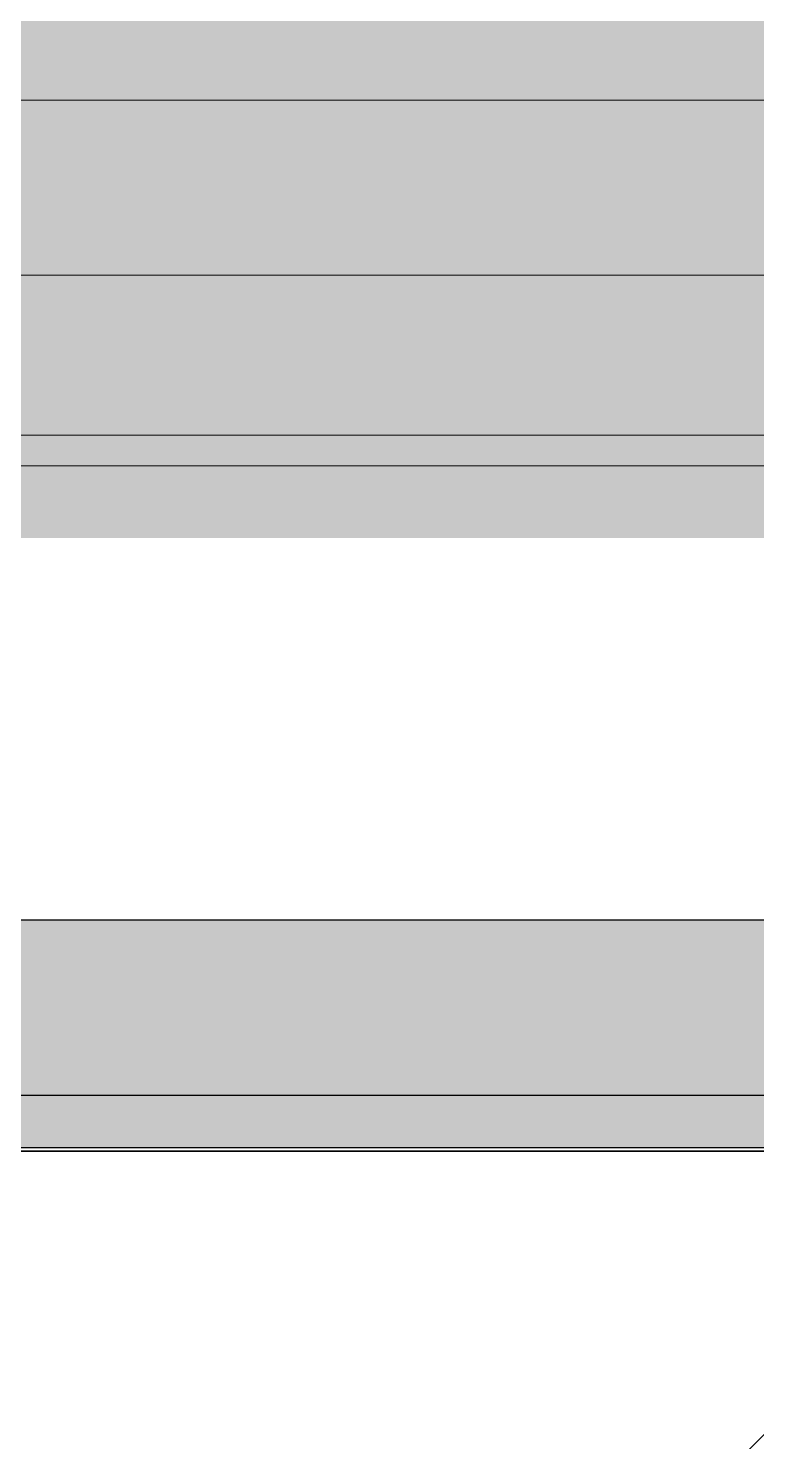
# Model space of a CAD drawing. Header units: millimetres. Extents: x 4739419 to 5837985, y 2291271 to 3446271.
# Drawn here: x 4963781 to 4964196, y 2413225 to 2414032 of the extents above; entities that cross this region are included whole.
import ezdxf

# ---------------------------------------------------------------- set-up
doc = ezdxf.new("R2010")
doc.units = ezdxf.units.MM
doc.layers.get('0').update_dxf_attribs({"color": 255})
for name, color, linetype in [('HEB-Angle joint', 1, 'Continuous'), ('HEB-Area(PC Topping)', 3, 'Continuous'), ('XR-평면도$0$A-ELEV-PATT', 9, 'Continuous')]:
    doc.layers.add(name, color=color, linetype=linetype)
for name, color, linetype, lineweight in [('XR-평면도$0$A-CNTL', 9, 'Continuous', 15), ('XR-평면도$0$A-ELEV-LIN2', 9, 'Continuous', 25), ('XR-평면도$0$A-ELEV-LIN3', 9, 'Continuous', 18)]:
    doc.layers.add(name, color=color, linetype=linetype, lineweight=lineweight)

# ---------------------------------------------------------------- blocks, each defined once
blk = doc.blocks.new('XR-평면도$0$중심선(210216)')
at = {"layer": 'XR-평면도$0$A-CNTL', "ltscale": 300}
blk.add_lwpolyline([(-10000, 77000), (186000, 77000)], dxfattribs=at)
blk = doc.blocks.new('XR-평면도$0$스크린+범퍼_기준층(도크레밸러)')
at = {"layer": 'XR-평면도$0$A-ELEV-PATT', "ltscale": 0.002}
h = blk.add_hatch(dxfattribs=at)
h.set_pattern_fill('AR-HBONE', color=256, scale=0.1, angle=450, style=0)
h.set_pattern_definition([(135, (-50954683.464, -21380461.164), (-14.3684097937, 2e-14), [30.48, -10.16]), (225, (-50954690.648, -21380453.98), (-14.3684097937, 2e-14), [30.48, -10.16])])
h.paths.add_polyline_path([(32, -6602), (2, -6602), (2, -10398), (32, -10398)])
h = blk.add_hatch(dxfattribs=at)
h.set_pattern_fill('AR-SAND', color=256, angle=450, style=0)
h.set_pattern_definition([(127.5, (-50954928.292, -21381394.81), (-48.941323733, -1.600031296), [0, -38.608, 0, -43.18, 0, -41.275]), (97.5, (-50954928.29, -21381394.81), (-71.68251006, 44.95232831), [0, -20.828, 0, -34.798, 0, -13.335]), (57.5, (-50954928.292, -21381426.05), (-0.143718468, 79.099237024), [0, -12.7, 0, -45.72, 0, -59.69]), (47.5, (-50954928.29, -21381426.05), (-22.292932326, 76.35564525), [0, -6.35, 0, -29.972, 0, -34.29])])
edge = h.paths.add_edge_path()
edge.add_line((123.67, -6602), (32, -6602))
edge.add_line((32, -6602), (32, -10398))
edge.add_line((32, -10398), (123.67, -10398))
edge.add_arc((123.67, -10389.67), 8.33, 270, 360)
edge.add_line((132, -10389.67), (132, -6610.33))
edge.add_arc((123.67, -6610.33), 8.33, 360, 450)
at = {"layer": 'XR-평면도$0$A-ELEV-LIN3'}
blk.add_line((0, -6600), (0, -10400), dxfattribs=at)
at = {"layer": 'XR-평면도$0$A-ELEV-LIN3', "linetype": 'Continuous'}
blk.add_lwpolyline([(408.75, -619.5), (408.75, -10380.5), (391.25, -10380.5), (391.25, -619.5)], dxfattribs=at)
at = {"layer": 'XR-평면도$0$A-ELEV-PATT'}
for p, q in [((32, -6602), (32, -10398)), ((132, -6610.33), (132, -10389.67))]:
    blk.add_line(p, q, dxfattribs=at)
at = {"layer": 'XR-평면도$0$A-ELEV-PATT', "ltscale": 0.002}
blk.add_lwpolyline([(52, -10398), (52, -10400), (0, -10400), (0, -6600), (52, -6600), (52, -6602), (2, -6602), (2, -10398)], close=True, dxfattribs=at)
at = {"layer": 'XR-평면도$0$A-ELEV-PATT'}
blk.add_lwpolyline([(32, -6602), (2, -6602), (2, -10398), (32, -10398)], dxfattribs=at)

msp = doc.modelspace()

# ---------------------------------------------------------------- hatches: boundary and pattern name
at = {"layer": 'HEB-Area(PC Topping)'}
h = msp.add_hatch(dxfattribs=at)
h.set_pattern_fill('ANSI31', color=256, scale=300)
h.set_pattern_definition([(45, (-110776.95, 0), (-673.51921, 673.51921), [])])
edge = h.paths.add_edge_path()
edge.add_line((4954111.8, 2413891.23), (4954111.8, 2396821.69))
edge.add_line((4954111.8, 2396821.69), (4998711.8, 2396821.69))
edge.add_line((4998711.8, 2396821.69), (4998711.8, 2413891.23))
edge.add_line((4998711.8, 2413891.23), (4960611.82, 2413891.23))
edge.add_line((4960611.82, 2413891.23), (4960611.82, 2410391.23))
edge.add_line((4960611.82, 2410391.23), (4958611.8, 2410391.23))
edge.add_line((4958611.8, 2410391.23), (4958611.8, 2413891.23))
edge.add_line((4958611.8, 2413891.23), (4954111.81, 2413891.23))

# ---------------------------------------------------------------- linework, layer by layer
at = {"layer": 'HEB-Angle joint', "const_width": 300}
msp.add_lwpolyline([(4954111.81, 2413891.23), (4954111.81, 2396821.69), (4998711.81, 2396821.69), (4998711.81, 2413891.23), (4960611.82, 2413891.23), (4960611.82, 2410391.23), (4958611.81, 2410391.23), (4958611.81, 2413891.23), (4954111.82, 2413891.23)], dxfattribs=at)
at = {"layer": 'HEB-Area(PC Topping)'}
msp.add_lwpolyline([(4877661.82, 2413391.23), (4903611.82, 2413391.23), (4903611.82, 2410391.23), (4905611.82, 2410391.23), (4905611.82, 2413391.23), (4921661.82, 2413391.23), (4921661.82, 2413891.23), (4931561.82, 2413891.23), (4931561.82, 2413391.23), (4958611.82, 2413391.23), (4958611.82, 2410391.23), (4960611.82, 2410391.23), (4960611.82, 2413391.23), (4987661.82, 2413391.23), (4987661.82, 2413891.23), (4998711.82, 2413891.23), (4998711.82, 2346691.23), (4993711.82, 2346691.23), (4993711.82, 2336391.23), (4993711.82, 2335791.23), (4870511.82, 2335791.23)], dxfattribs=at)
at = {"layer": 'XR-평면도$0$A-ELEV-LIN2'}
for p, q in [((4954661.81, 2413391.23), (4964561.81, 2413391.23)), ((4954661.82, 2413391.23), (4964561.82, 2413391.23)), ((4954661.82, 2413391.23), (4964561.82, 2413391.23))]:
    msp.add_line(p, q, dxfattribs=at)
at = {"layer": 'XR-평면도$0$A-ELEV-LIN3'}
for points in [[(5001611.81, 2425791.23), (5001611.81, 2427291.23), (5000011.81, 2427291.23), (5000011.81, 2426391.23), (4987761.81, 2426391.23), (4987761.81, 2426991.23), (4986461.81, 2426991.23), (4986461.81, 2425291.23), (4987561.81, 2425291.23), (4987561.81, 2413991.23), (4931661.81, 2413991.23), (4931661.81, 2425291.23), (4932761.81, 2425291.23), (4932761.81, 2426991.23), (4931461.81, 2426991.23), (4931461.81, 2426391.23), (4921761.81, 2426391.23), (4921761.81, 2426991.23), (4920461.81, 2426991.23), (4920461.81, 2425291.23), (4921561.81, 2425291.23), (4921561.81, 2413991.23), (4881111.81, 2413991.23)], [(5001611.82, 2425791.23), (5001611.82, 2427291.23), (5000011.82, 2427291.23), (5000011.82, 2426391.23), (4987761.82, 2426391.23), (4987761.82, 2426991.23), (4986461.82, 2426991.23), (4986461.82, 2425291.23), (4987561.82, 2425291.23), (4987561.82, 2413991.23), (4931661.82, 2413991.23), (4931661.82, 2425291.23), (4932761.82, 2425291.23), (4932761.82, 2426991.23), (4931461.82, 2426991.23), (4931461.82, 2426391.23), (4921761.82, 2426391.23), (4921761.82, 2426991.23), (4920461.82, 2426991.23), (4920461.82, 2425291.23), (4921561.82, 2425291.23), (4921561.82, 2413991.23), (4881111.82, 2413991.23)], [(5001611.82, 2425791.23), (5001611.82, 2427291.23), (5000011.82, 2427291.23), (5000011.82, 2426391.23), (4987761.82, 2426391.23), (4987761.82, 2426991.23), (4986461.82, 2426991.23), (4986461.82, 2425291.23), (4987561.82, 2425291.23), (4987561.82, 2413991.23), (4931661.82, 2413991.23), (4931661.82, 2425291.23), (4932761.82, 2425291.23), (4932761.82, 2426991.23), (4931461.82, 2426991.23), (4931461.82, 2426391.23), (4921761.82, 2426391.23), (4921761.82, 2426991.23), (4920461.82, 2426991.23), (4920461.82, 2425291.23), (4921561.82, 2425291.23), (4921561.82, 2413991.23), (4881111.82, 2413991.23)], [(5001511.81, 2425791.23), (5001511.81, 2427191.23), (5000111.81, 2427191.23), (5000111.81, 2426291.23), (4987661.81, 2426291.23), (4987661.81, 2426891.23), (4986561.81, 2426891.23), (4986561.81, 2425391.23), (4987661.81, 2425391.23), (4987661.81, 2413891.23), (4931561.81, 2413891.23), (4931561.81, 2425391.23), (4932661.81, 2425391.23), (4932661.81, 2426891.23), (4931561.81, 2426891.23), (4931561.81, 2426291.23), (4921661.81, 2426291.23)], [(5001511.82, 2425791.23), (5001511.82, 2427191.23), (5000111.82, 2427191.23), (5000111.82, 2426291.23), (4987661.82, 2426291.23), (4987661.82, 2426891.23), (4986561.82, 2426891.23), (4986561.82, 2425391.23), (4987661.82, 2425391.23), (4987661.82, 2413891.23), (4931561.82, 2413891.23), (4931561.82, 2425391.23), (4932661.82, 2425391.23), (4932661.82, 2426891.23), (4931561.82, 2426891.23), (4931561.82, 2426291.23), (4921661.82, 2426291.23)], [(5001511.82, 2425791.23), (5001511.82, 2427191.23), (5000111.82, 2427191.23), (5000111.82, 2426291.23), (4987661.82, 2426291.23), (4987661.82, 2426891.23), (4986561.82, 2426891.23), (4986561.82, 2425391.23), (4987661.82, 2425391.23), (4987661.82, 2413891.23), (4931561.82, 2413891.23), (4931561.82, 2425391.23), (4932661.82, 2425391.23), (4932661.82, 2426891.23), (4931561.82, 2426891.23), (4931561.82, 2426291.23), (4921661.82, 2426291.23)]]:
    msp.add_lwpolyline(points, dxfattribs=at)

# ---------------------------------------------------------------- block references
at = {"rotation": 90}
for p in [(4954111.81, 2413391.23), (4954111.82, 2413391.23), (4954111.82, 2413391.23)]:
    msp.add_blockref('XR-평면도$0$스크린+범퍼_기준층(도크레밸러)', p, dxfattribs=at)
at = {"layer": 'XR-평면도$0$A-CNTL'}
msp.add_blockref('XR-평면도$0$중심선(210216)', (4866111.81, 2336391.23), dxfattribs=at)

doc.saveas('drawing.dxf')
